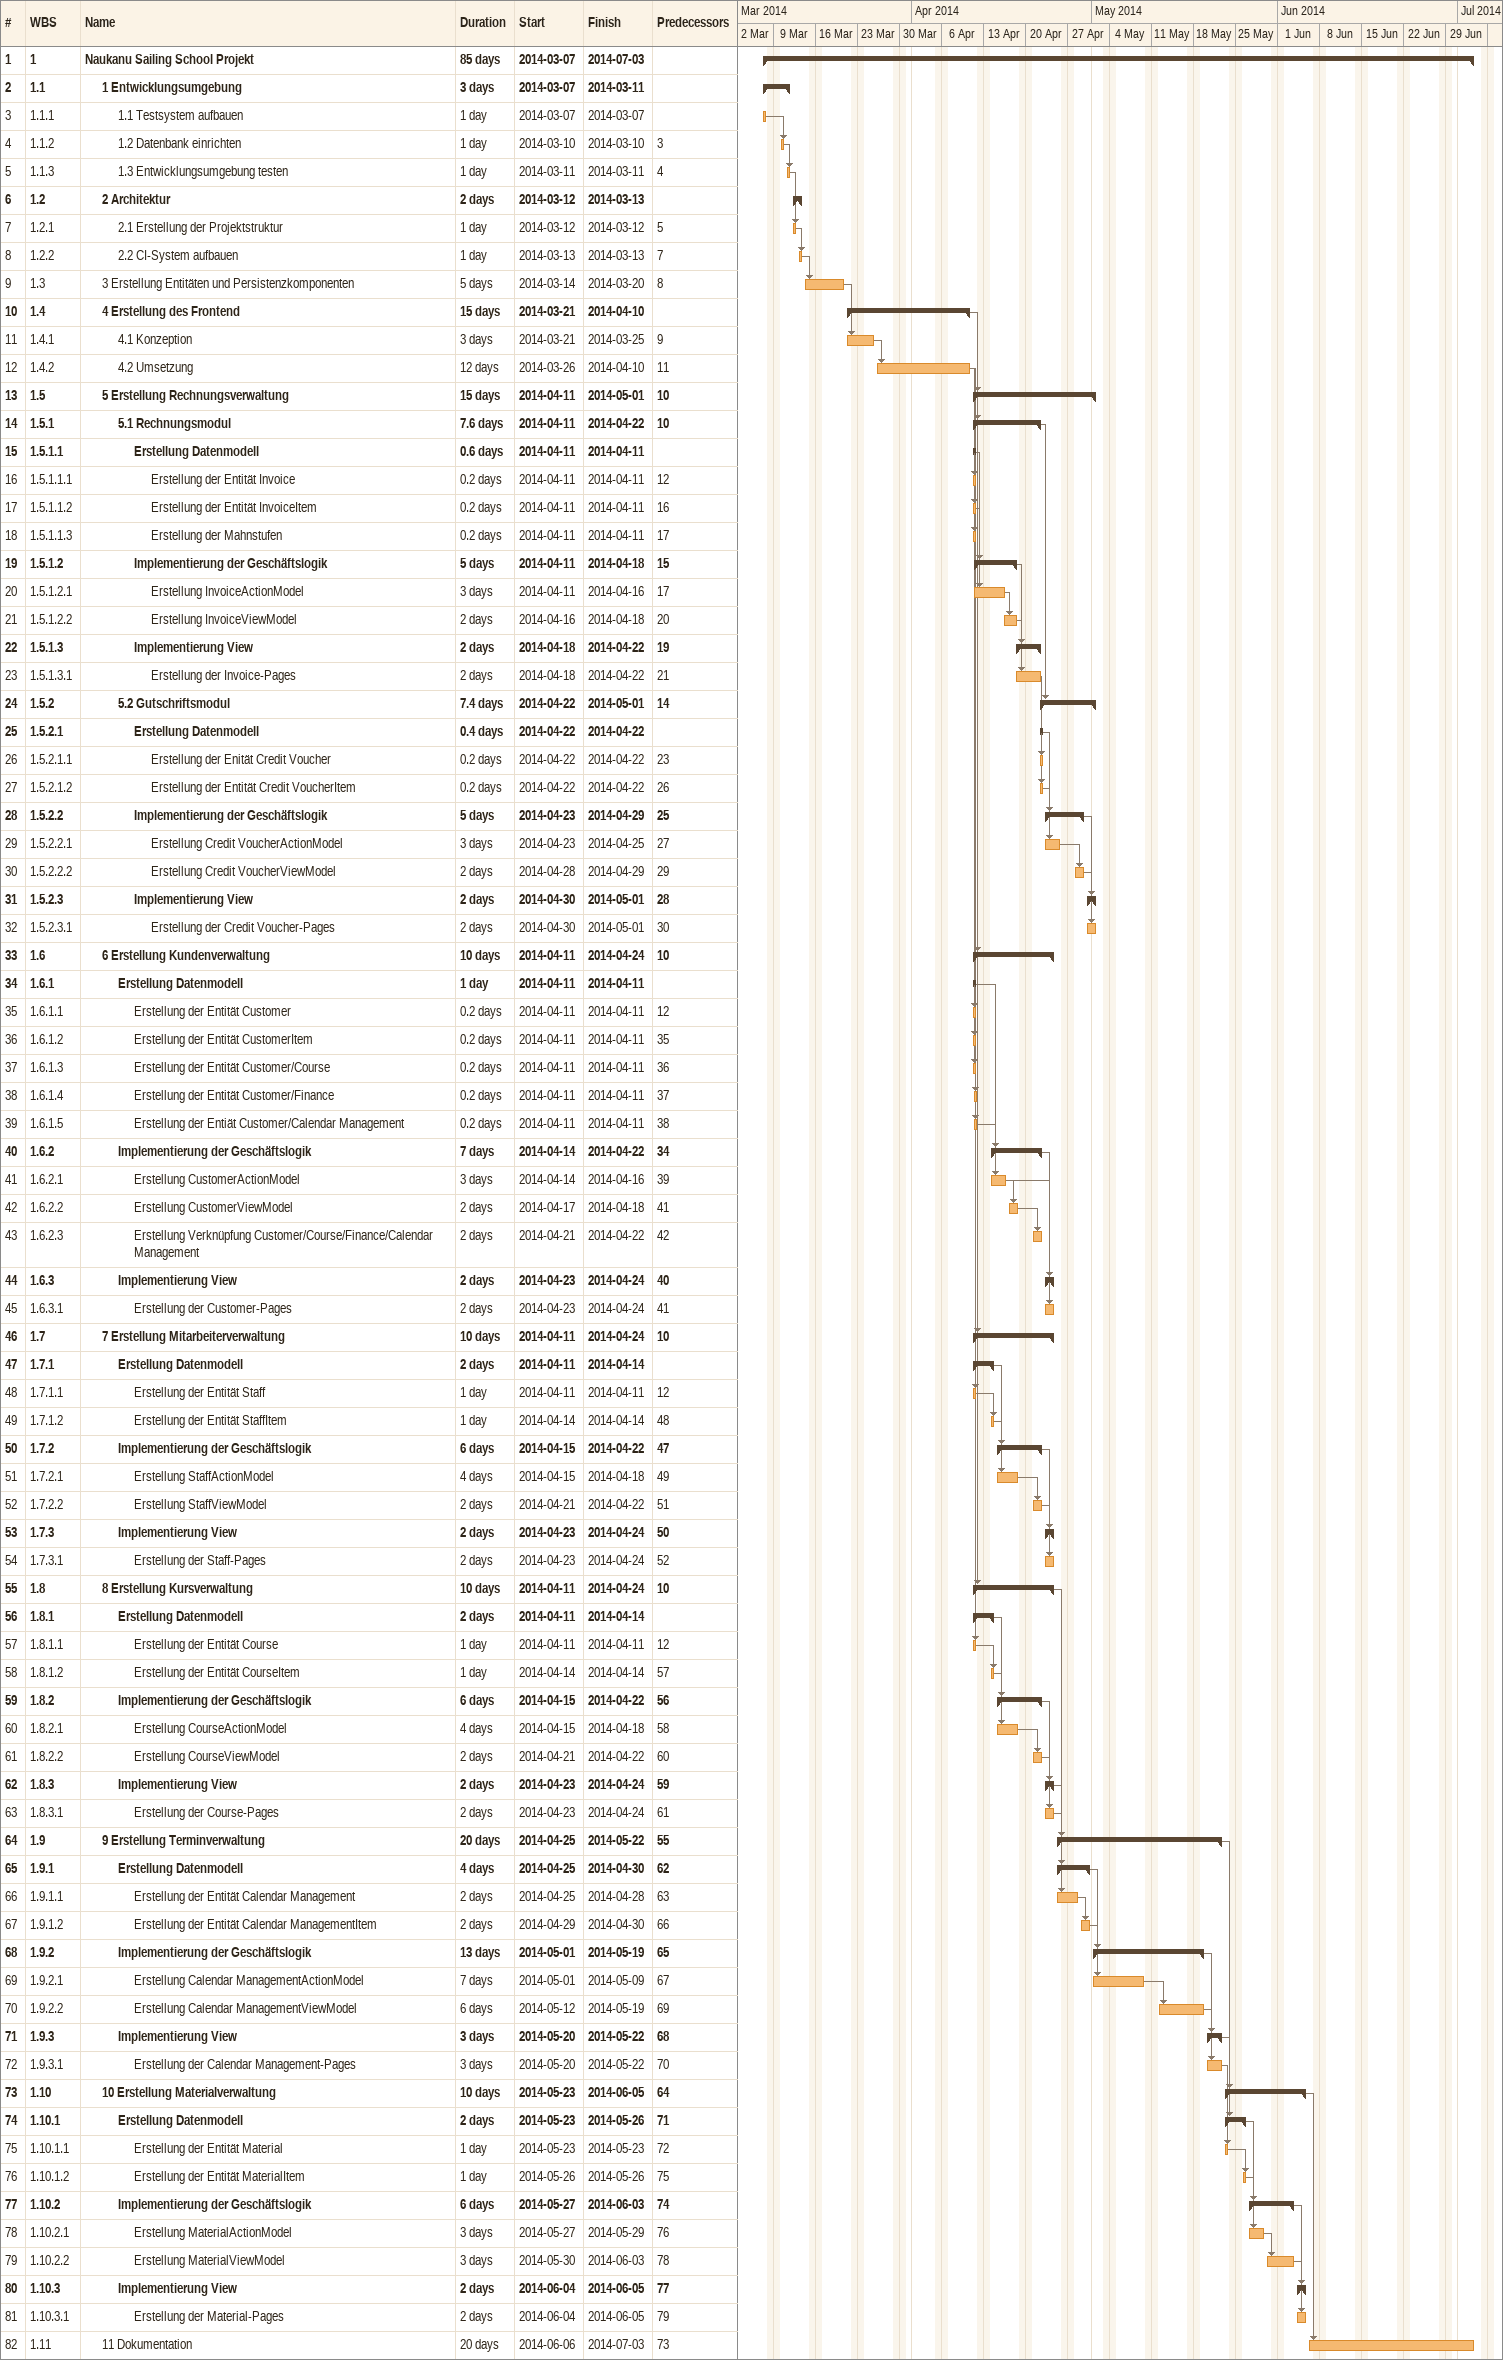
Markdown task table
| ID | WBS | Task | Duration | Start | Finish | Predecessors |
|---|---|---|---|---|---|---|
| 1 | 1 | **Naukanu Sailing School Projekt** | 85d | 2014-03-07 | 2014-07-03 |  |
| 2 | 1.1 | **1 Entwicklungsumgebung** | 3d | 2014-03-07 | 2014-03-11 |  |
| 3 | 1.1.1 | 1.1 Testsystem aufbauen | 1d | 2014-03-07 | 2014-03-07 |  |
| 4 | 1.1.2 | 1.2 Datenbank einrichten | 1d | 2014-03-10 | 2014-03-10 | 3 |
| 5 | 1.1.3 | 1.3 Entwicklungsumgebung testen | 1d | 2014-03-11 | 2014-03-11 | 4 |
| 6 | 1.2 | **2 Architektur** | 2d | 2014-03-12 | 2014-03-13 |  |
| 7 | 1.2.1 | 2.1 Erstellung der Projektstruktur | 1d | 2014-03-12 | 2014-03-12 | 5 |
| 8 | 1.2.2 | 2.2 CI-System aufbauen | 1d | 2014-03-13 | 2014-03-13 | 7 |
| 9 | 1.3 | 3 Erstellung Entitäten und Persistenzkomponenten | 5d | 2014-03-14 | 2014-03-20 | 8 |
| 10 | 1.4 | **4 Erstellung des Frontend** | 15d | 2014-03-21 | 2014-04-10 |  |
| 11 | 1.4.1 | 4.1 Konzeption | 3d | 2014-03-21 | 2014-03-25 | 9 |
| 12 | 1.4.2 | 4.2 Umsetzung | 12d | 2014-03-26 | 2014-04-10 | 11 |
| 13 | 1.5 | **5 Erstellung Rechnungsverwaltung** | 15d | 2014-04-11 | 2014-05-01 | 10 |
| 14 | 1.5.1 | **5.1 Rechnungsmodul** | 7.6d | 2014-04-11 | 2014-04-22 | 10 |
| 15 | 1.5.1.1 | **Erstellung Datenmodell** | 0.6d | 2014-04-11 | 2014-04-11 |  |
| 16 | 1.5.1.1.1 | Erstellung der Entität Invoice | 0.2d | 2014-04-11 | 2014-04-11 | 12 |
| 17 | 1.5.1.1.2 | Erstellung der Entität InvoiceItem | 0.2d | 2014-04-11 | 2014-04-11 | 16 |
| 18 | 1.5.1.1.3 | Erstellung der Mahnstufen | 0.2d | 2014-04-11 | 2014-04-11 | 17 |
| 19 | 1.5.1.2 | **Implementierung der Geschäftslogik** | 5d | 2014-04-11 | 2014-04-18 | 15 |
| 20 | 1.5.1.2.1 | Erstellung InvoiceActionModel | 3d | 2014-04-11 | 2014-04-16 | 17 |
| 21 | 1.5.1.2.2 | Erstellung InvoiceViewModel | 2d | 2014-04-16 | 2014-04-18 | 20 |
| 22 | 1.5.1.3 | **Implementierung View** | 2d | 2014-04-18 | 2014-04-22 | 19 |
| 23 | 1.5.1.3.1 | Erstellung der Invoice-Pages | 2d | 2014-04-18 | 2014-04-22 | 21 |
| 24 | 1.5.2 | **5.2 Gutschriftsmodul** | 7.4d | 2014-04-22 | 2014-05-01 | 14 |
| 25 | 1.5.2.1 | **Erstellung Datenmodell** | 0.4d | 2014-04-22 | 2014-04-22 |  |
| 26 | 1.5.2.1.1 | Erstellung der Enität Credit Voucher | 0.2d | 2014-04-22 | 2014-04-22 | 23 |
| 27 | 1.5.2.1.2 | Erstellung der Entität Credit VoucherItem | 0.2d | 2014-04-22 | 2014-04-22 | 26 |
| 28 | 1.5.2.2 | **Implementierung der Geschäftslogik** | 5d | 2014-04-23 | 2014-04-29 | 25 |
| 29 | 1.5.2.2.1 | Erstellung Credit VoucherActionModel | 3d | 2014-04-23 | 2014-04-25 | 27 |
| 30 | 1.5.2.2.2 | Erstellung Credit VoucherViewModel | 2d | 2014-04-28 | 2014-04-29 | 29 |
| 31 | 1.5.2.3 | **Implementierung View** | 2d | 2014-04-30 | 2014-05-01 | 28 |
| 32 | 1.5.2.3.1 | Erstellung der Credit Voucher-Pages | 2d | 2014-04-30 | 2014-05-01 | 30 |
| 33 | 1.6 | **6 Erstellung Kundenverwaltung** | 10d | 2014-04-11 | 2014-04-24 | 10 |
| 34 | 1.6.1 | **Erstellung Datenmodell** | 1d | 2014-04-11 | 2014-04-11 |  |
| 35 | 1.6.1.1 | Erstellung der Entität Customer | 0.2d | 2014-04-11 | 2014-04-11 | 12 |
| 36 | 1.6.1.2 | Erstellung der Entität CustomerItem | 0.2d | 2014-04-11 | 2014-04-11 | 35 |
| 37 | 1.6.1.3 | Erstellung der Entität Customer/Course | 0.2d | 2014-04-11 | 2014-04-11 | 36 |
| 38 | 1.6.1.4 | Erstellung der Entität Customer/Finance | 0.2d | 2014-04-11 | 2014-04-11 | 37 |
| 39 | 1.6.1.5 | Erstellung der Entiät Customer/Calendar Management | 0.2d | 2014-04-11 | 2014-04-11 | 38 |
| 40 | 1.6.2 | **Implementierung der Geschäftslogik** | 7d | 2014-04-14 | 2014-04-22 | 34 |
| 41 | 1.6.2.1 | Erstellung CustomerActionModel | 3d | 2014-04-14 | 2014-04-16 | 39 |
| 42 | 1.6.2.2 | Erstellung CustomerViewModel | 2d | 2014-04-17 | 2014-04-18 | 41 |
| 43 | 1.6.2.3 | Erstellung Verknüpfung Customer/Course/Finance/Calendar Management | 2d | 2014-04-21 | 2014-04-22 | 42 |
| 44 | 1.6.3 | **Implementierung View** | 2d | 2014-04-23 | 2014-04-24 | 40 |
| 45 | 1.6.3.1 | Erstellung der Customer-Pages | 2d | 2014-04-23 | 2014-04-24 | 41 |
| 46 | 1.7 | **7 Erstellung Mitarbeiterverwaltung** | 10d | 2014-04-11 | 2014-04-24 | 10 |
| 47 | 1.7.1 | **Erstellung Datenmodell** | 2d | 2014-04-11 | 2014-04-14 |  |
| 48 | 1.7.1.1 | Erstellung der Entität Staff | 1d | 2014-04-11 | 2014-04-11 | 12 |
| 49 | 1.7.1.2 | Erstellung der Entität StaffItem | 1d | 2014-04-14 | 2014-04-14 | 48 |
| 50 | 1.7.2 | **Implementierung der Geschäftslogik** | 6d | 2014-04-15 | 2014-04-22 | 47 |
| 51 | 1.7.2.1 | Erstellung StaffActionModel | 4d | 2014-04-15 | 2014-04-18 | 49 |
| 52 | 1.7.2.2 | Erstellung StaffViewModel | 2d | 2014-04-21 | 2014-04-22 | 51 |
| 53 | 1.7.3 | **Implementierung View** | 2d | 2014-04-23 | 2014-04-24 | 50 |
| 54 | 1.7.3.1 | Erstellung der Staff-Pages | 2d | 2014-04-23 | 2014-04-24 | 52 |
| 55 | 1.8 | **8 Erstellung Kursverwaltung** | 10d | 2014-04-11 | 2014-04-24 | 10 |
| 56 | 1.8.1 | **Erstellung Datenmodell** | 2d | 2014-04-11 | 2014-04-14 |  |
| 57 | 1.8.1.1 | Erstellung der Entität Course | 1d | 2014-04-11 | 2014-04-11 | 12 |
| 58 | 1.8.1.2 | Erstellung der Entität CourseItem | 1d | 2014-04-14 | 2014-04-14 | 57 |
| 59 | 1.8.2 | **Implementierung der Geschäftslogik** | 6d | 2014-04-15 | 2014-04-22 | 56 |
| 60 | 1.8.2.1 | Erstellung CourseActionModel | 4d | 2014-04-15 | 2014-04-18 | 58 |
| 61 | 1.8.2.2 | Erstellung CourseViewModel | 2d | 2014-04-21 | 2014-04-22 | 60 |
| 62 | 1.8.3 | **Implementierung View** | 2d | 2014-04-23 | 2014-04-24 | 59 |
| 63 | 1.8.3.1 | Erstellung der Course-Pages | 2d | 2014-04-23 | 2014-04-24 | 61 |
| 64 | 1.9 | **9 Erstellung Terminverwaltung** | 20d | 2014-04-25 | 2014-05-22 | 55 |
| 65 | 1.9.1 | **Erstellung Datenmodell** | 4d | 2014-04-25 | 2014-04-30 | 62 |
| 66 | 1.9.1.1 | Erstellung der Entität Calendar Management | 2d | 2014-04-25 | 2014-04-28 | 63 |
| 67 | 1.9.1.2 | Erstellung der Entität Calendar ManagementItem | 2d | 2014-04-29 | 2014-04-30 | 66 |
| 68 | 1.9.2 | **Implementierung der Geschäftslogik** | 13d | 2014-05-01 | 2014-05-19 | 65 |
| 69 | 1.9.2.1 | Erstellung Calendar ManagementActionModel | 7d | 2014-05-01 | 2014-05-09 | 67 |
| 70 | 1.9.2.2 | Erstellung Calendar ManagementViewModel | 6d | 2014-05-12 | 2014-05-19 | 69 |
| 71 | 1.9.3 | **Implementierung View** | 3d | 2014-05-20 | 2014-05-22 | 68 |
| 72 | 1.9.3.1 | Erstellung der Calendar Management-Pages | 3d | 2014-05-20 | 2014-05-22 | 70 |
| 73 | 1.10 | **10 Erstellung Materialverwaltung** | 10d | 2014-05-23 | 2014-06-05 | 64 |
| 74 | 1.10.1 | **Erstellung Datenmodell** | 2d | 2014-05-23 | 2014-05-26 | 71 |
| 75 | 1.10.1.1 | Erstellung der Entität Material | 1d | 2014-05-23 | 2014-05-23 | 72 |
| 76 | 1.10.1.2 | Erstellung der Entität MaterialItem | 1d | 2014-05-26 | 2014-05-26 | 75 |
| 77 | 1.10.2 | **Implementierung der Geschäftslogik** | 6d | 2014-05-27 | 2014-06-03 | 74 |
| 78 | 1.10.2.1 | Erstellung MaterialActionModel | 3d | 2014-05-27 | 2014-05-29 | 76 |
| 79 | 1.10.2.2 | Erstellung MaterialViewModel | 3d | 2014-05-30 | 2014-06-03 | 78 |
| 80 | 1.10.3 | **Implementierung View** | 2d | 2014-06-04 | 2014-06-05 | 77 |
| 81 | 1.10.3.1 | Erstellung der Material-Pages | 2d | 2014-06-04 | 2014-06-05 | 79 |
| 82 | 1.11 | 11 Dokumentation | 20d | 2014-06-06 | 2014-07-03 | 73 |
